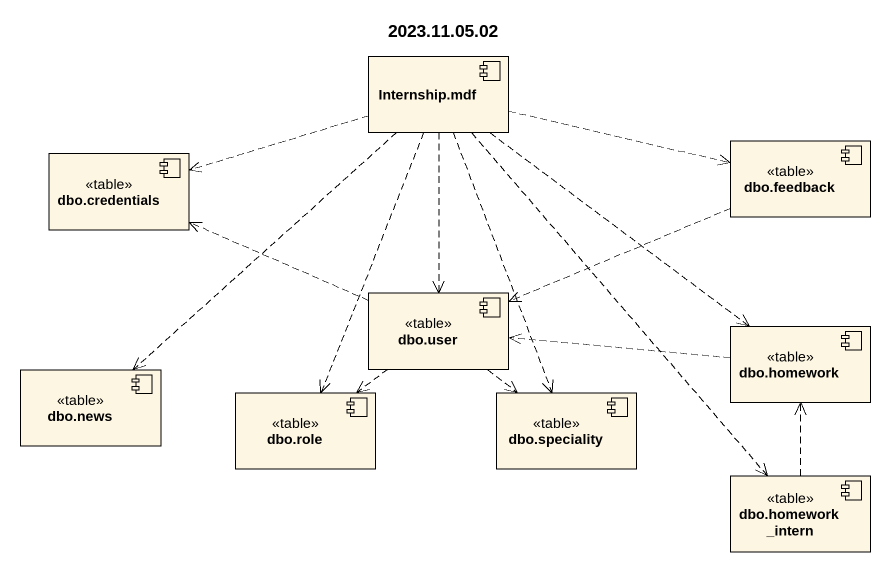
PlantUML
@startuml
title 2023.11.05.02
component "Internship.mdf" as Internship_mdf
component "dbo.credentials" as dbo_credentials <<table>>
component "dbo.feedback" as dbo_feedback <<table>>
component "dbo.user" as dbo_user <<table>>
component "dbo.homework" as dbo_homework <<table>>
component "dbo.news" as dbo_news <<table>>
component "dbo.role" as dbo_role <<table>>
component "dbo.speciality" as dbo_speciality <<table>>
component "dbo.homework_intern" as dbo_homework_intern <<table>>
Internship_mdf .left.> dbo_credentials
Internship_mdf .right.> dbo_feedback
Internship_mdf ..> dbo_user
Internship_mdf ..> dbo_homework
Internship_mdf ..> dbo_news
Internship_mdf ..> dbo_role
Internship_mdf ..> dbo_speciality
Internship_mdf ..> dbo_homework_intern
dbo_feedback .left.> dbo_user
dbo_user .left.> dbo_credentials
dbo_user ..> dbo_role
dbo_user ..> dbo_speciality
dbo_homework .left.> dbo_user
dbo_homework_intern .up.> dbo_homework
@enduml
